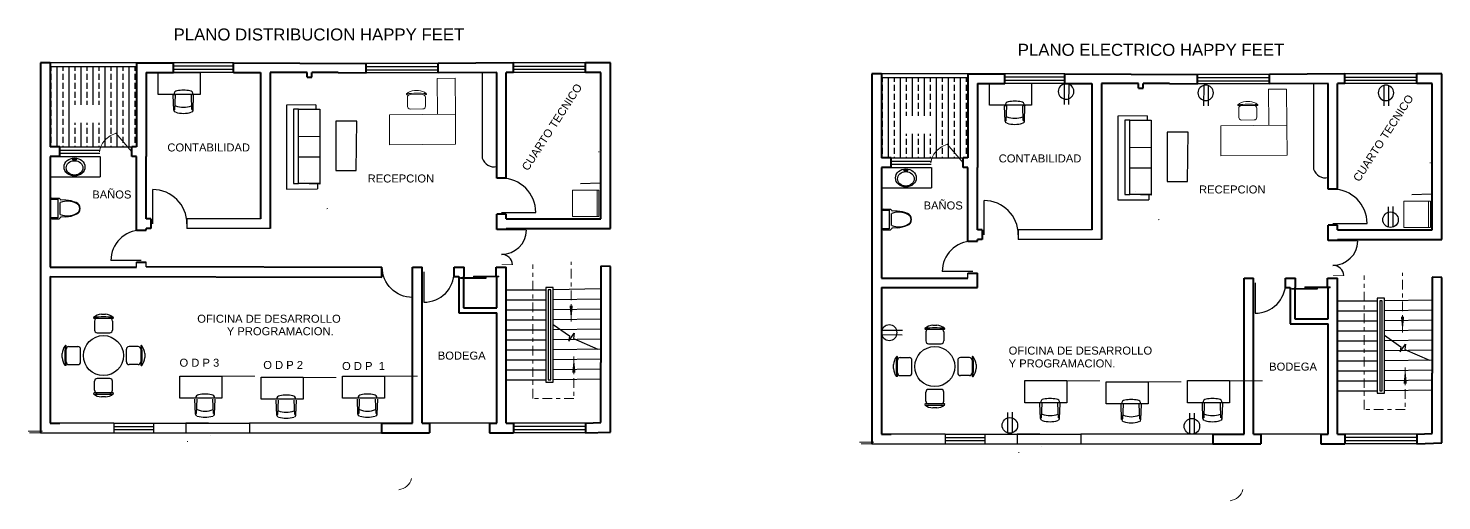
# Model space of a CAD drawing. Header units: millimetres. Extents: x 3344 to 6705, y 2111 to 4235.
# Drawn here: x 3344.2 to 3379.52, y 2110.93 to 2122.73 of the extents above; entities that cross this region are included whole.
import ezdxf

# ---------------------------------------------------------------- set-up
doc = ezdxf.new("R2010")
doc.units = ezdxf.units.MM
doc.linetypes.add('ACAD_ISO10W100', pattern=[18, 12, -3, 0, -3])
doc.layers.get('0').update_dxf_attribs({"true_color": 0x000000})
for name, color, linetype, lineweight in [('ARAPPLIANCE', 11, 'Continuous', 5), ('cOtAs 1', 254, 'Continuous', 5), ('DIM', 4, 'Continuous', 5), ('FURNITURE', 220, 'Continuous', 5), ('Muro1', 162, 'Continuous', 40), ('Puertas', 52, 'Continuous', 5), ('STAIR', 2, 'Continuous', 5), ('WINDOW', 2, 'Continuous', 5)]:
    doc.layers.add(name, color=color, linetype=linetype, lineweight=lineweight)
doc.styles.get("Standard").update_dxf_attribs({"font": 'arial.ttf'})

# ---------------------------------------------------------------- blocks, each defined once
blk = doc.blocks.new('*X4')
at = {"color": 0}
for p, q in [((12450, 19125), (12450, 19220)), ((12600, 17220), (12600, 19220)), ((12750, 19125), (12750, 19219)), ((12900, 17220), (12900, 19219)), ((13050, 19125), (13050, 19218)), ((13200, 18275), (13200, 19218)), ((13350, 19125), (13350, 19218)), ((13500, 18275), (13500, 19217)), ((13650, 19125), (13650, 19217)), ((13800, 17220), (13800, 19217)), ((13950, 19125), (13950, 19216)), ((14100, 17220), (14100, 19216)), ((14250, 19125), (14250, 19216)), ((14400, 17220), (14400, 19215)), ((14550, 19125), (14550, 19215)), ((12450, 18900), (12450, 19050)), ((12450, 18675), (12450, 18825)), ((12750, 18900), (12750, 19050)), ((12750, 18675), (12750, 18825)), ((13050, 18900), (13050, 19050)), ((13050, 18675), (13050, 18825)), ((13350, 18900), (13350, 19050)), ((13350, 18675), (13350, 18825)), ((13650, 18900), (13650, 19050)), ((13650, 18675), (13650, 18825)), ((13950, 18900), (13950, 19050)), ((13950, 18675), (13950, 18825)), ((14250, 18900), (14250, 19050)), ((14250, 18675), (14250, 18825)), ((14550, 18900), (14550, 19050)), ((14550, 18675), (14550, 18825)), ((12450, 18450), (12450, 18600)), ((12450, 18225), (12450, 18375)), ((12750, 18450), (12750, 18600)), ((12750, 18225), (12750, 18375)), ((13050, 18450), (13050, 18600)), ((13050, 18275), (13050, 18375)), ((13350, 18450), (13350, 18600)), ((13350, 18275), (13350, 18375)), ((13650, 18450), (13650, 18600)), ((13650, 18275), (13650, 18375)), ((13950, 18450), (13950, 18600)), ((13950, 18225), (13950, 18375)), ((14250, 18450), (14250, 18600)), ((14250, 18225), (14250, 18375)), ((14550, 18450), (14550, 18600)), ((14550, 18225), (14550, 18375)), ((12450, 18000), (12450, 18150)), ((12750, 18000), (12750, 18150)), ((13950, 18000), (13950, 18150)), ((14250, 18000), (14250, 18150)), ((14550, 18000), (14550, 18150)), ((12450, 17775), (12450, 17925)), ((12450, 17550), (12450, 17700)), ((12750, 17775), (12750, 17925)), ((12750, 17550), (12750, 17700)), ((13050, 17775), (13050, 17821)), ((13050, 17550), (13050, 17700)), ((13200, 17220), (13200, 17821)), ((13350, 17775), (13350, 17821)), ((13350, 17550), (13350, 17700)), ((13500, 17220), (13500, 17821)), ((13650, 17775), (13650, 17821)), ((13650, 17550), (13650, 17700)), ((13950, 17775), (13950, 17925)), ((13950, 17550), (13950, 17700)), ((14250, 17775), (14250, 17925)), ((14250, 17550), (14250, 17700)), ((14550, 17775), (14550, 17925)), ((14550, 17550), (14550, 17700)), ((12450, 17325), (12450, 17475)), ((12750, 17325), (12750, 17475)), ((13050, 17325), (13050, 17475)), ((13350, 17325), (13350, 17475)), ((13650, 17325), (13650, 17475)), ((13950, 17325), (13950, 17475)), ((14250, 17325), (14250, 17475)), ((14550, 17325), (14550, 17475)), ((12450, 17220), (12450, 17250)), ((12750, 17220), (12750, 17250)), ((13050, 17220), (13050, 17250)), ((13350, 17220), (13350, 17250)), ((13650, 17220), (13650, 17250)), ((13950, 17220), (13950, 17250)), ((14250, 17220), (14250, 17250)), ((14550, 17220), (14550, 17250))]:
    blk.add_line(p, q, dxfattribs=at)
blk = doc.blocks.new('_ARROW')
blk.add_solid([(0, 0), (-1, 0.1), (-1, -0.1)])
blk = doc.blocks.new('A1071DA')
for p, q in [((0, 0.5), (0, -0.5)), ((1, 0.5), (0, 0.5)), ((0.925, -0.5), (0.925, 0.5)), ((1, -0.5), (1, 0.5)), ((0, -0.5), (1, -0.5))]:
    blk.add_line(p, q)
blk = doc.blocks.new('escritorio')
at = {"linetype": 'ByBlock'}
for p, q in [((-0.847, 0.553), (0.203, 0.553)), ((-0.847, 0.003), (-0.847, 0.553)), ((0.203, 0.553), (0.203, 0.003)), ((0.203, 0.003), (-0.847, 0.003)), ((-0.458, -0.393), (-0.472, -0.019)), ((-0.43, -0.377), (-0.416, -0.019)), ((-0.006, -0.377), (-0.02, -0.019)), ((0.022, -0.393), (0.036, -0.019)), ((-0.431, -0.379), (-0.456, -0.379)), ((-0.005, -0.379), (0.024, -0.379))]:
    blk.add_line(p, q, dxfattribs=at)
for centre, major_axis, start_param, end_param in [((-0.381, -0.001), (0, 0.0893), -0.006186, 1.558304), ((-0.218, -0.907), (0, 1.013), -0.186759, 0.186759), ((-0.055, -0.001), (0, 0.0893), -1.558304, 0.006186), ((-0.218, 0.406), (0, 0.727), 2.820125, 3.463061), ((-0.416, -0.391), (0, 0.0483), 1.615134, 2.855011), ((-0.218, 0.363), (0, 0.836), 2.870627, 3.412559), ((-0.02, -0.391), (0, 0.0483), 3.428174, 4.668051)]:
    blk.add_ellipse(centre, major_axis=major_axis, ratio=0.862069, start_param=start_param, end_param=end_param, dxfattribs=at)
at = {"layer": 'FURNITURE', "linetype": 'ByBlock'}
for p, q in [((-0.411, -0.443), (-0.428, -0.437)), ((-0.025, -0.443), (-0.008, -0.437))]:
    blk.add_line(p, q, dxfattribs=at)
at = {"layer": 'WINDOW'}
blk.add_line((-0.471, 0.549), (1.029, 0.549), dxfattribs=at)
blk = doc.blocks.new('M_C36OAK')
for p, q in [((-447, 1650), (-447, 750)), ((3, 1650), (-447, 1650)), ((3, 750), (3, 1650)), ((-1199, 1247), (-739, 1247)), ((-1194, 1180), (-1194, 955)), ((-1019, 1347), (-920, 1347)), ((-744, 1180), (-744, 955)), ((-1647, 750), (-1647, 0)), ((3, 750), (-1647, 750)), ((-1127, 887), (-812, 887)), ((3, 0), (3, 750)), ((-1647, 0), (3, 0))]:
    blk.add_line(p, q)
for centre, radius, start, end in [((-1208, 1263), 10, 130.7265, 202.67), ((-1199, 1267), 20, 202.67, 270), ((-1009, 1032), 316, 91.7651, 130.7265), ((-969, -1431), 2713, 84.8023, 95.1977), ((-1127, 1180), 67.5, 90, 180), ((-929, 1032), 316, 49.2735, 88.2349), ((-812, 1180), 67.5, 0, 90), ((-739, 1267), 20, 270, 337.33), ((-730, 1263), 10, 337.33, 49.2735), ((-1127, 955), 67.5, 180, 270), ((-812, 955), 67.5, 270, 0)]:
    blk.add_arc(centre, radius, start, end)
at = {"width": 0.8, "flags": 9}
for tag in ['XSIZE', 'YSIZE']:
    blk.add_attdef(tag, (0, 0), '', height=0.5, dxfattribs=at)
blk = doc.blocks.new('espera')
at = {"layer": 'DIM', "xscale": -0.001, "yscale": 0.001, "zscale": 0.001, "rotation": 180}
blk.add_blockref('M_C36OAK', (1.127, 0.887), dxfattribs=at)
blk = doc.blocks.new('*X72')
at = {"color": 0}
for p, q in [((12450, 19125), (12450, 19220)), ((12600, 17220), (12600, 19220)), ((12750, 19125), (12750, 19219)), ((12900, 17220), (12900, 19219)), ((13050, 19125), (13050, 19218)), ((13200, 18275), (13200, 19218)), ((13350, 19125), (13350, 19218)), ((13500, 18275), (13500, 19217)), ((13650, 19125), (13650, 19217)), ((13800, 17220), (13800, 19217)), ((13950, 19125), (13950, 19216)), ((14100, 17220), (14100, 19216)), ((14250, 19125), (14250, 19216)), ((14400, 17220), (14400, 19215)), ((14550, 19125), (14550, 19215)), ((12450, 18900), (12450, 19050)), ((12450, 18675), (12450, 18825)), ((12750, 18900), (12750, 19050)), ((12750, 18675), (12750, 18825)), ((13050, 18900), (13050, 19050)), ((13050, 18675), (13050, 18825)), ((13350, 18900), (13350, 19050)), ((13350, 18675), (13350, 18825)), ((13650, 18900), (13650, 19050)), ((13650, 18675), (13650, 18825)), ((13950, 18900), (13950, 19050)), ((13950, 18675), (13950, 18825)), ((14250, 18900), (14250, 19050)), ((14250, 18675), (14250, 18825)), ((14550, 18900), (14550, 19050)), ((14550, 18675), (14550, 18825)), ((12450, 18450), (12450, 18600)), ((12450, 18225), (12450, 18375)), ((12750, 18450), (12750, 18600)), ((12750, 18225), (12750, 18375)), ((13050, 18450), (13050, 18600)), ((13050, 18275), (13050, 18375)), ((13350, 18450), (13350, 18600)), ((13350, 18275), (13350, 18375)), ((13650, 18450), (13650, 18600)), ((13650, 18275), (13650, 18375)), ((13950, 18450), (13950, 18600)), ((13950, 18225), (13950, 18375)), ((14250, 18450), (14250, 18600)), ((14250, 18225), (14250, 18375)), ((14550, 18450), (14550, 18600)), ((14550, 18225), (14550, 18375)), ((12450, 18000), (12450, 18150)), ((12750, 18000), (12750, 18150)), ((13950, 18000), (13950, 18150)), ((14250, 18000), (14250, 18150)), ((14550, 18000), (14550, 18150)), ((12450, 17775), (12450, 17925)), ((12450, 17550), (12450, 17700)), ((12750, 17775), (12750, 17925)), ((12750, 17550), (12750, 17700)), ((13050, 17775), (13050, 17821)), ((13050, 17550), (13050, 17700)), ((13200, 17220), (13200, 17821)), ((13350, 17775), (13350, 17821)), ((13350, 17550), (13350, 17700)), ((13500, 17220), (13500, 17821)), ((13650, 17775), (13650, 17821)), ((13650, 17550), (13650, 17700)), ((13950, 17775), (13950, 17925)), ((13950, 17550), (13950, 17700)), ((14250, 17775), (14250, 17925)), ((14250, 17550), (14250, 17700)), ((14550, 17775), (14550, 17925)), ((14550, 17550), (14550, 17700)), ((12450, 17325), (12450, 17475)), ((12750, 17325), (12750, 17475)), ((13050, 17325), (13050, 17475)), ((13350, 17325), (13350, 17475)), ((13650, 17325), (13650, 17475)), ((13950, 17325), (13950, 17475)), ((14250, 17325), (14250, 17475)), ((14550, 17325), (14550, 17475)), ((12450, 17220), (12450, 17250)), ((12750, 17220), (12750, 17250)), ((13050, 17220), (13050, 17250)), ((13350, 17220), (13350, 17250)), ((13650, 17220), (13650, 17250)), ((13950, 17220), (13950, 17250)), ((14250, 17220), (14250, 17250)), ((14550, 17220), (14550, 17250))]:
    blk.add_line(p, q, dxfattribs=at)
blk = doc.blocks.new('Puerta')
at = {"linetype": 'ByBlock'}
blk.add_line((0, 0), (0, -0.76), dxfattribs=at)
blk.add_arc((0, 0), 0.76, 270, 0, dxfattribs=at)
blk = doc.blocks.new('Tomas')
for p, q in [((-0.05, -0.189), (-0.05, 0.324)), ((0.064, -0.183), (0.064, 0.327))]:
    blk.add_line(p, q)
blk.add_circle((0, 0), 0.194)

msp = doc.modelspace()

# ---------------------------------------------------------------- linework, layer by layer
for p, q in [((3346.906, 2121.87), (3344.746, 2121.87)), ((3346.906, 2121.77), (3344.746, 2121.77)), ((3355.544, 2121.633), (3355.544, 2119.491)), ((3367.679, 2121.595), (3365.519, 2121.595)), ((3367.679, 2121.495), (3365.519, 2121.495)), ((3376.317, 2121.359), (3376.317, 2119.216)), ((3351.39, 2120.823), (3350.654, 2120.816)), ((3350.654, 2120.816), (3350.654, 2118.719)), ((3350.957, 2120.714), (3350.825, 2120.714)), ((3350.825, 2120.714), (3350.825, 2118.853)), ((3350.957, 2118.857), (3350.957, 2120.714)), ((3350.957, 2120.714), (3351.486, 2120.714)), ((3351.39, 2120.823), (3351.39, 2120.714)), ((3351.486, 2120.714), (3351.486, 2118.841)), ((3372.163, 2120.549), (3371.427, 2120.542)), ((3371.427, 2120.542), (3371.427, 2118.445)), ((3372.163, 2120.549), (3372.163, 2120.44)), ((3351.885, 2120.41), (3351.885, 2119.178)), ((3352.413, 2120.41), (3351.885, 2120.41)), ((3352.397, 2119.178), (3352.413, 2120.41)), ((3371.73, 2120.44), (3371.598, 2120.44)), ((3371.598, 2120.44), (3371.598, 2118.579)), ((3371.73, 2118.583), (3371.73, 2120.44)), ((3371.73, 2120.44), (3372.259, 2120.44)), ((3372.259, 2120.44), (3372.259, 2118.567)), ((3351.486, 2120.027), (3350.957, 2120.019)), ((3372.658, 2120.136), (3372.658, 2118.903)), ((3373.186, 2120.136), (3372.658, 2120.136)), ((3373.17, 2118.903), (3373.186, 2120.136)), ((3345.994, 2119.533), (3345.994, 2119.023)), ((3351.486, 2119.516), (3350.957, 2119.516)), ((3372.259, 2119.752), (3371.73, 2119.745)), ((3351.885, 2119.178), (3352.397, 2119.178)), ((3366.767, 2119.258), (3366.767, 2118.749)), ((3372.259, 2119.242), (3371.73, 2119.242)), ((3350.825, 2118.853), (3350.957, 2118.857)), ((3351.486, 2118.865), (3350.957, 2118.857)), ((3351.486, 2118.841), (3350.957, 2118.857)), ((3351.092, 2118.922), (3351.092, 2118.922)), ((3351.426, 2118.836), (3351.426, 2118.727)), ((3358.002, 2118.855), (3358.491, 2118.872)), ((3372.658, 2118.903), (3373.17, 2118.903)), ((3350.654, 2118.719), (3351.426, 2118.727)), ((3371.427, 2118.445), (3372.199, 2118.452)), ((3371.598, 2118.579), (3371.73, 2118.583)), ((3372.259, 2118.59), (3371.73, 2118.583)), ((3372.259, 2118.567), (3371.73, 2118.583)), ((3371.865, 2118.647), (3371.865, 2118.647)), ((3372.199, 2118.562), (3372.199, 2118.452)), ((3378.775, 2118.581), (3379.264, 2118.598)), ((3347.151, 2116.772), (3347.146, 2116.89)), ((3356.146, 2116.202), (3357.136, 2116.202)), ((3356.146, 2115.952), (3357.136, 2115.952)), ((3357.316, 2116.262), (3357.136, 2116.262)), ((3357.136, 2116.262), (3357.136, 2113.892)), ((3357.256, 2116.202), (3357.196, 2116.202)), ((3357.196, 2116.202), (3357.196, 2113.952)), ((3357.256, 2113.952), (3357.256, 2116.202)), ((3357.316, 2113.892), (3357.316, 2116.262)), ((3358.506, 2116.221), (3357.316, 2116.202)), ((3358.506, 2115.971), (3357.316, 2115.952)), ((3376.919, 2115.928), (3377.909, 2115.928)), ((3378.089, 2115.988), (3377.909, 2115.988)), ((3377.909, 2115.988), (3377.909, 2113.618)), ((3378.029, 2115.928), (3377.969, 2115.928)), ((3377.969, 2115.928), (3377.969, 2113.678)), ((3378.029, 2113.678), (3378.029, 2115.928)), ((3378.089, 2113.618), (3378.089, 2115.988)), ((3379.28, 2115.946), (3378.089, 2115.928)), ((3356.146, 2115.702), (3357.136, 2115.702)), ((3358.506, 2115.721), (3357.316, 2115.702)), ((3376.919, 2115.678), (3377.909, 2115.678)), ((3379.28, 2115.696), (3378.089, 2115.678)), ((3356.146, 2115.452), (3357.136, 2115.452)), ((3358.506, 2115.471), (3357.316, 2115.452)), ((3357.316, 2115.338), (3357.727, 2115.054)), ((3358.506, 2115.221), (3357.316, 2115.202)), ((3376.919, 2115.428), (3377.909, 2115.428)), ((3379.28, 2115.446), (3378.089, 2115.428)), ((3356.146, 2115.202), (3357.136, 2115.202)), ((3356.146, 2114.952), (3357.136, 2114.952)), ((3358.506, 2114.971), (3357.316, 2114.952)), ((3357.708, 2114.921), (3357.845, 2115.119)), ((3357.727, 2115.054), (3357.708, 2114.921)), ((3357.845, 2115.119), (3357.826, 2114.986)), ((3357.826, 2114.986), (3358.437, 2114.721)), ((3376.919, 2115.178), (3377.909, 2115.178)), ((3376.919, 2114.928), (3377.909, 2114.928)), ((3379.28, 2115.196), (3378.089, 2115.178)), ((3378.089, 2115.064), (3378.5, 2114.78)), ((3379.28, 2114.946), (3378.089, 2114.928)), ((3356.146, 2114.702), (3357.136, 2114.702)), ((3358.506, 2114.721), (3357.316, 2114.702)), ((3376.919, 2114.678), (3377.909, 2114.678)), ((3379.28, 2114.696), (3378.089, 2114.678)), ((3378.481, 2114.647), (3378.618, 2114.844)), ((3378.5, 2114.78), (3378.481, 2114.647)), ((3378.618, 2114.844), (3378.599, 2114.711)), ((3378.599, 2114.711), (3379.21, 2114.446)), ((3356.146, 2114.452), (3357.136, 2114.452)), ((3356.146, 2114.202), (3357.136, 2114.202)), ((3358.506, 2114.471), (3357.316, 2114.452)), ((3358.506, 2114.221), (3357.316, 2114.202)), ((3376.919, 2114.428), (3377.909, 2114.428)), ((3376.919, 2114.178), (3377.909, 2114.178)), ((3379.28, 2114.446), (3378.089, 2114.428)), ((3379.28, 2114.196), (3378.089, 2114.178)), ((3356.146, 2113.952), (3357.136, 2113.952)), ((3357.136, 2113.892), (3357.316, 2113.892)), ((3357.196, 2113.952), (3357.256, 2113.952)), ((3358.506, 2113.971), (3357.316, 2113.952)), ((3376.919, 2113.928), (3377.909, 2113.928)), ((3379.28, 2113.946), (3378.089, 2113.928)), ((3376.919, 2113.678), (3377.909, 2113.678)), ((3377.909, 2113.618), (3378.089, 2113.618)), ((3377.969, 2113.678), (3378.029, 2113.678)), ((3379.28, 2113.696), (3378.089, 2113.678)), ((3347.342, 2112.87), (3348.141, 2112.87)), ((3348.141, 2112.87), (3349.726, 2112.87)), ((3353.026, 2112.87), (3349.726, 2112.87)), ((3349.726, 2112.63), (3353.026, 2112.63)), ((3368.115, 2112.595), (3368.914, 2112.595)), ((3368.914, 2112.595), (3370.499, 2112.595)), ((3373.799, 2112.595), (3370.499, 2112.595)), ((3370.499, 2112.355), (3373.799, 2112.355))]:
    msp.add_line(p, q)
at = {"linetype": 'ByBlock'}
for p, q in [((3349.326, 2121.874), (3347.826, 2121.874)), ((3347.826, 2121.794), (3349.326, 2121.794)), ((3347.826, 2121.714), (3349.326, 2121.714)), ((3349.326, 2121.63), (3347.826, 2121.634)), ((3354.445, 2121.858), (3352.645, 2121.858)), ((3352.645, 2121.778), (3354.445, 2121.778)), ((3352.645, 2121.698), (3354.445, 2121.698)), ((3354.445, 2121.618), (3352.645, 2121.618)), ((3358.126, 2121.87), (3356.326, 2121.87)), ((3356.326, 2121.79), (3358.126, 2121.79)), ((3356.326, 2121.71), (3358.126, 2121.71)), ((3358.126, 2121.63), (3356.326, 2121.63)), ((3370.099, 2121.599), (3368.599, 2121.599)), ((3375.218, 2121.583), (3373.418, 2121.583)), ((3378.899, 2121.595), (3377.099, 2121.595)), ((3368.599, 2121.519), (3370.099, 2121.519)), ((3368.599, 2121.439), (3370.099, 2121.439)), ((3370.099, 2121.355), (3368.599, 2121.359)), ((3373.418, 2121.503), (3375.218, 2121.503)), ((3373.418, 2121.423), (3375.218, 2121.423)), ((3375.218, 2121.343), (3373.418, 2121.343)), ((3377.099, 2121.515), (3378.899, 2121.515)), ((3377.099, 2121.435), (3378.899, 2121.435)), ((3378.899, 2121.355), (3377.099, 2121.355)), ((3347.845, 2121.081), (3347.862, 2121.081)), ((3348.314, 2121.081), (3348.297, 2121.081)), ((3368.618, 2120.807), (3368.635, 2120.807)), ((3369.087, 2120.807), (3369.07, 2120.807)), ((3344.986, 2119.77), (3345.987, 2119.77)), ((3344.986, 2119.686), (3345.987, 2119.686)), ((3344.986, 2119.614), (3345.987, 2119.614)), ((3344.986, 2119.53), (3345.987, 2119.53)), ((3345.409, 2119.472), (3345.305, 2119.472)), ((3365.759, 2119.495), (3366.76, 2119.495)), ((3345.305, 2119.449), (3345.409, 2119.449)), ((3365.759, 2119.411), (3366.76, 2119.411)), ((3365.759, 2119.339), (3366.76, 2119.339)), ((3365.759, 2119.255), (3366.76, 2119.255)), ((3366.182, 2119.198), (3366.078, 2119.198)), ((3366.078, 2119.175), (3366.182, 2119.175)), ((3344.742, 2119.023), (3345.994, 2119.023)), ((3344.767, 2118.001), (3344.767, 2118.464)), ((3344.767, 2118.463), (3344.942, 2118.463)), ((3344.793, 2118.49), (3344.97, 2118.49)), ((3344.942, 2118.463), (3344.942, 2118.003)), ((3344.979, 2118.485), (3345.005, 2118.455)), ((3345.142, 2118.441), (3345.014, 2118.45)), ((3347.311, 2117.85), (3347.311, 2118.705)), ((3365.515, 2118.749), (3366.767, 2118.749)), ((3368.084, 2117.575), (3368.084, 2118.43)), ((3345.002, 2118.08), (3345.002, 2118.385)), ((3356.026, 2118.135), (3356.881, 2118.135)), ((3365.54, 2117.727), (3365.54, 2118.19)), ((3365.54, 2118.188), (3365.715, 2118.188)), ((3365.566, 2118.215), (3365.743, 2118.215)), ((3365.715, 2118.188), (3365.715, 2117.728)), ((3365.753, 2118.211), (3365.778, 2118.18)), ((3365.775, 2117.806), (3365.775, 2118.111)), ((3365.915, 2118.166), (3365.787, 2118.176)), ((3344.942, 2118.003), (3344.767, 2118.003)), ((3344.793, 2117.976), (3344.97, 2117.976)), ((3344.979, 2117.98), (3345.005, 2118.011)), ((3345.142, 2118.025), (3345.014, 2118.015)), ((3349.116, 2117.978), (3348.666, 2117.978)), ((3350.016, 2117.978), (3349.116, 2117.978)), ((3365.715, 2117.728), (3365.54, 2117.728)), ((3365.566, 2117.701), (3365.743, 2117.701)), ((3365.753, 2117.706), (3365.778, 2117.736)), ((3365.915, 2117.75), (3365.787, 2117.741)), ((3369.889, 2117.703), (3369.439, 2117.703)), ((3370.789, 2117.703), (3369.889, 2117.703)), ((3376.799, 2117.86), (3377.654, 2117.86)), ((3347.026, 2116.93), (3346.266, 2116.93)), ((3367.799, 2116.655), (3367.039, 2116.655)), ((3355.326, 2116.545), (3355.961, 2116.545)), ((3355.961, 2116.526), (3355.326, 2116.526)), ((3374.859, 2116.375), (3374.859, 2115.615)), ((3376.099, 2116.271), (3376.734, 2116.271)), ((3376.734, 2116.252), (3376.099, 2116.252)), ((3346.031, 2115.589), (3346.13, 2115.589)), ((3345.85, 2115.489), (3346.31, 2115.489)), ((3345.855, 2115.421), (3345.855, 2115.196)), ((3346.305, 2115.421), (3346.305, 2115.196)), ((3366.804, 2115.314), (3366.903, 2115.314)), ((3345.923, 2115.129), (3346.238, 2115.129)), ((3366.623, 2115.214), (3367.083, 2115.214)), ((3366.628, 2115.147), (3366.628, 2114.922)), ((3367.078, 2115.147), (3367.078, 2114.922)), ((3345.049, 2114.508), (3345.049, 2114.607)), ((3345.149, 2114.327), (3345.149, 2114.787)), ((3345.216, 2114.782), (3345.441, 2114.782)), ((3345.509, 2114.4), (3345.509, 2114.715)), ((3346.651, 2114.715), (3346.651, 2114.4)), ((3346.944, 2114.782), (3346.719, 2114.782)), ((3347.011, 2114.787), (3347.011, 2114.327)), ((3347.111, 2114.607), (3347.111, 2114.508)), ((3366.696, 2114.854), (3367.011, 2114.854)), ((3345.216, 2114.332), (3345.441, 2114.332)), ((3346.944, 2114.332), (3346.719, 2114.332)), ((3365.822, 2114.233), (3365.822, 2114.332)), ((3365.922, 2114.053), (3365.922, 2114.513)), ((3365.989, 2114.508), (3366.214, 2114.508)), ((3366.282, 2114.125), (3366.282, 2114.44)), ((3367.425, 2114.44), (3367.425, 2114.125)), ((3367.717, 2114.508), (3367.492, 2114.508)), ((3367.785, 2114.513), (3367.785, 2114.053)), ((3367.885, 2114.332), (3367.885, 2114.233)), ((3345.855, 2113.693), (3345.855, 2113.918)), ((3346.238, 2113.986), (3345.923, 2113.986)), ((3346.305, 2113.693), (3346.305, 2113.918)), ((3365.989, 2114.058), (3366.214, 2114.058)), ((3367.717, 2114.058), (3367.492, 2114.058)), ((3346.31, 2113.626), (3345.85, 2113.626)), ((3346.13, 2113.526), (3346.031, 2113.526)), ((3366.628, 2113.419), (3366.628, 2113.644)), ((3367.011, 2113.712), (3366.696, 2113.712)), ((3367.078, 2113.419), (3367.078, 2113.644)), ((3367.083, 2113.352), (3366.623, 2113.352)), ((3366.903, 2113.252), (3366.804, 2113.252)), ((3346.341, 2112.87), (3347.342, 2112.87)), ((3346.341, 2112.786), (3347.342, 2112.786)), ((3347.342, 2112.63), (3347.342, 2112.87)), ((3355.726, 2112.87), (3354.226, 2112.87)), ((3358.126, 2112.87), (3356.326, 2112.87)), ((3356.326, 2112.79), (3358.126, 2112.79)), ((3346.341, 2112.714), (3347.342, 2112.714)), ((3346.341, 2112.63), (3347.342, 2112.63)), ((3356.326, 2112.71), (3358.126, 2112.71)), ((3358.126, 2112.63), (3356.326, 2112.63)), ((3367.114, 2112.595), (3368.115, 2112.595)), ((3367.114, 2112.511), (3368.115, 2112.511)), ((3367.114, 2112.439), (3368.115, 2112.439)), ((3368.115, 2112.355), (3368.115, 2112.595)), ((3376.499, 2112.595), (3374.999, 2112.595)), ((3378.899, 2112.595), (3377.099, 2112.595)), ((3377.099, 2112.515), (3378.899, 2112.515)), ((3377.099, 2112.435), (3378.899, 2112.435)), ((3367.114, 2112.355), (3368.115, 2112.355)), ((3378.899, 2112.355), (3377.099, 2112.355))]:
    msp.add_line(p, q, dxfattribs=at)
for points in [[(3344.747, 2119.77), (3346.906, 2119.77), (3346.906, 2121.765), (3344.747, 2121.77), (3344.747, 2119.77)], [(3365.52, 2119.495), (3367.679, 2119.495), (3367.679, 2121.49), (3365.52, 2121.495), (3365.52, 2119.495)], [(3348.166, 2117.97), (3348.166, 2117.73)], [(3350.006, 2117.97), (3348.166, 2117.97)], [(3350.246, 2117.73), (3348.166, 2117.73)], [(3368.939, 2117.695), (3368.939, 2117.455)], [(3370.779, 2117.695), (3368.939, 2117.695)], [(3371.019, 2117.455), (3368.939, 2117.455)], [(3346.906, 2116.77), (3346.906, 2116.89)], [(3367.679, 2116.495), (3367.679, 2116.615)], [(3346.341, 2112.87), (3344.746, 2112.87)], [(3346.341, 2112.87), (3346.341, 2112.63)], [(3348.706, 2112.87), (3348.141, 2112.87)], [(3348.141, 2112.87), (3348.141, 2112.63)], [(3348.946, 2112.87), (3349.726, 2112.87)], [(3349.726, 2112.87), (3349.726, 2112.63)], [(3344.506, 2112.63), (3346.341, 2112.63)], [(3346.786, 2112.63), (3349.726, 2112.63)], [(3367.114, 2112.595), (3365.519, 2112.595)], [(3367.114, 2112.595), (3367.114, 2112.355)], [(3369.479, 2112.595), (3368.914, 2112.595)], [(3368.914, 2112.595), (3368.914, 2112.355)], [(3369.719, 2112.595), (3370.499, 2112.595)], [(3370.499, 2112.595), (3370.499, 2112.355)], [(3365.279, 2112.355), (3367.114, 2112.355)], [(3367.559, 2112.355), (3370.499, 2112.355)]]:
    msp.add_lwpolyline(points)
at = {"linetype": 'ByBlock', "const_width": 0.018}
for points in [[(3356.025, 2117.692), (3356.648, 2117.692)], [(3376.798, 2117.417), (3377.421, 2117.417)], [(3356.027, 2116.826), (3356.304, 2116.826)], [(3376.8, 2116.552), (3377.077, 2116.552)]]:
    msp.add_lwpolyline(points, dxfattribs=at)
at = {"linetype": 'ACAD_ISO10W100', "lineweight": 5, "ltscale": 0.02}
for points in [[(3357.834, 2114.533), (3357.834, 2113.483), (3356.805, 2113.483), (3356.805, 2116.836)], [(3378.607, 2114.259), (3378.607, 2113.208), (3377.579, 2113.208), (3377.579, 2116.561)]]:
    msp.add_lwpolyline(points, dxfattribs=at)
at = {"linetype": 'ByBlock'}
for points in [[(3355.634, 2116.506), (3355.634, 2116.487), (3354.999, 2116.487), (3354.999, 2116.506)], [(3376.407, 2116.232), (3376.407, 2116.213), (3375.772, 2116.213), (3375.772, 2116.232)]]:
    msp.add_lwpolyline(points, close=True, dxfattribs=at)
for centre in [(3346.08, 2114.557), (3366.853, 2114.283)]:
    msp.add_circle(centre, 0.5, dxfattribs=at)
for centre in [(3355.844, 2119.588), (3376.617, 2119.313)]:
    msp.add_arc(centre, 0.315, 197.9465, 282.4445)
for centre, radius, start, end in [((3356.026, 2118.135), 0.855, 0, 90), ((3344.793, 2118.464), 0.0254, 90, 180), ((3344.97, 2118.477), 0.0127, 39.8056, 90), ((3345.174, 2117.923), 0.493, 61.9598, 110.3821), ((3345.015, 2118.463), 0.0127, 219.8056, 265.8296), ((3345.094, 2117.701), 0.741, 66.1187, 86.3181), ((3347.311, 2117.85), 0.855, 0, 90), ((3368.084, 2117.575), 0.855, 0, 90), ((3376.799, 2117.86), 0.855, 0, 90), ((3345.174, 2118.542), 0.493, 249.6179, 298.0402), ((3345.094, 2118.764), 0.741, 273.6819, 293.8813), ((3345.347, 2118.233), 0.153, 0, 72.1288), ((3345.354, 2118.235), 0.134, 359.1003, 72.3706), ((3345.347, 2118.233), 0.153, 287.8712, 0), ((3345.354, 2118.231), 0.134, 287.6294, 0.8997), ((3365.566, 2118.19), 0.0254, 90, 180), ((3365.743, 2118.203), 0.0127, 39.8056, 90), ((3365.947, 2117.649), 0.493, 61.9598, 110.3821), ((3365.788, 2118.188), 0.0127, 219.8056, 265.8296), ((3365.868, 2117.427), 0.741, 66.1187, 86.3181), ((3366.12, 2117.958), 0.153, 0, 72.1288), ((3366.127, 2117.96), 0.134, 359.1003, 72.3706), ((3344.793, 2118.001), 0.0254, 180, 270), ((3345.015, 2118.003), 0.0127, 94.1704, 140.1944), ((3356.024, 2117.713), 0.629, 270.2762, 358.0603), ((3365.566, 2117.727), 0.0254, 180, 270), ((3365.947, 2118.268), 0.493, 249.6179, 298.0402), ((3365.788, 2117.728), 0.0127, 94.1704, 140.1944), ((3365.868, 2118.49), 0.741, 273.6819, 293.8813), ((3366.12, 2117.958), 0.153, 287.8712, 0), ((3366.127, 2117.956), 0.134, 287.6294, 0.8997), ((3347.026, 2116.93), 0.76, 90, 180), ((3367.799, 2116.655), 0.76, 90, 180), ((3376.797, 2117.439), 0.629, 270.2762, 358.0603), ((3356.028, 2116.808), 0.276, 4.2492, 90.2101), ((3376.801, 2116.534), 0.276, 4.2492, 90.2101), ((3374.859, 2116.375), 0.76, 270, 0), ((3346.04, 2115.273), 0.316, 91.7651, 130.7265), ((3346.12, 2115.273), 0.316, 49.2735, 88.2349), ((3345.841, 2115.505), 0.01, 130.7265, 202.67), ((3345.85, 2115.509), 0.02, 202.67, 270), ((3346.08, 2112.811), 2.713, 84.8023, 95.1977), ((3345.923, 2115.421), 0.0675, 90, 180), ((3346.238, 2115.421), 0.0675, 0, 90), ((3346.31, 2115.509), 0.02, 270, 337.33), ((3366.614, 2115.23), 0.01, 130.7265, 202.67), ((3366.623, 2115.234), 0.02, 202.67, 270), ((3366.813, 2114.999), 0.316, 91.7651, 130.7265), ((3366.853, 2112.536), 2.713, 84.8023, 95.1977), ((3366.893, 2114.999), 0.316, 49.2735, 88.2349), ((3367.083, 2115.234), 0.02, 270, 337.33), ((3345.923, 2115.196), 0.0675, 180, 270), ((3346.238, 2115.196), 0.0675, 270, 0), ((3366.696, 2115.147), 0.0675, 90, 180), ((3366.696, 2114.922), 0.0675, 180, 270), ((3367.011, 2115.147), 0.0675, 0, 90), ((3367.011, 2114.922), 0.0675, 270, 0), ((3345.364, 2114.597), 0.316, 139.2735, 178.2349), ((3347.827, 2114.557), 2.713, 174.8023, 185.1977), ((3345.133, 2114.797), 0.01, 67.33, 139.2735), ((3345.129, 2114.787), 0.02, 0, 67.33), ((3345.216, 2114.715), 0.0675, 90, 180), ((3345.441, 2114.715), 0.0675, 0, 90), ((3346.719, 2114.715), 0.0675, 90, 180), ((3346.944, 2114.715), 0.0675, 0, 90), ((3347.031, 2114.787), 0.02, 112.67, 180), ((3347.028, 2114.797), 0.01, 40.7265, 112.67), ((3346.796, 2114.597), 0.316, 1.7651, 40.7265), ((3344.334, 2114.557), 2.713, 354.8023, 5.1977), ((3366.137, 2114.323), 0.316, 139.2735, 178.2349), ((3368.6, 2114.283), 2.713, 174.8023, 185.1977), ((3365.906, 2114.522), 0.01, 67.33, 139.2735), ((3365.902, 2114.513), 0.02, 0, 67.33), ((3367.805, 2114.513), 0.02, 112.67, 180), ((3367.801, 2114.522), 0.01, 40.7265, 112.67), ((3367.569, 2114.323), 0.316, 1.7651, 40.7265), ((3365.107, 2114.283), 2.713, 354.8023, 5.1977), ((3345.364, 2114.517), 0.316, 181.7651, 220.7265), ((3345.129, 2114.327), 0.02, 292.67, 0), ((3345.216, 2114.4), 0.0675, 180, 270), ((3345.441, 2114.4), 0.0675, 270, 0), ((3346.719, 2114.4), 0.0675, 180, 270), ((3346.944, 2114.4), 0.0675, 270, 0), ((3347.031, 2114.327), 0.02, 180, 247.33), ((3347.028, 2114.318), 0.01, 247.33, 319.2735), ((3346.796, 2114.517), 0.316, 319.2735, 358.2349), ((3366.137, 2114.243), 0.316, 181.7651, 220.7265), ((3365.989, 2114.44), 0.0675, 90, 180), ((3366.214, 2114.44), 0.0675, 0, 90), ((3367.492, 2114.44), 0.0675, 90, 180), ((3367.717, 2114.44), 0.0675, 0, 90), ((3367.569, 2114.243), 0.316, 319.2735, 358.2349), ((3345.923, 2113.918), 0.0675, 90, 180), ((3346.238, 2113.918), 0.0675, 0, 90), ((3365.902, 2114.053), 0.02, 292.67, 0), ((3365.989, 2114.125), 0.0675, 180, 270), ((3366.214, 2114.125), 0.0675, 270, 0), ((3367.492, 2114.125), 0.0675, 180, 270), ((3367.717, 2114.125), 0.0675, 270, 0), ((3367.805, 2114.053), 0.02, 180, 247.33), ((3367.801, 2114.044), 0.01, 247.33, 319.2735), ((3346.04, 2113.841), 0.316, 229.2735, 268.2349), ((3346.08, 2116.304), 2.713, 264.8023, 275.1977), ((3345.923, 2113.693), 0.0675, 180, 270), ((3346.12, 2113.841), 0.316, 271.7651, 310.7265), ((3346.238, 2113.693), 0.0675, 270, 0), ((3346.31, 2113.606), 0.02, 22.67, 90), ((3346.319, 2113.61), 0.01, 310.7265, 22.67), ((3366.696, 2113.644), 0.0675, 90, 180), ((3367.011, 2113.644), 0.0675, 0, 90), ((3366.813, 2113.567), 0.316, 229.2735, 268.2349), ((3366.853, 2116.029), 2.713, 264.8023, 275.1977), ((3366.696, 2113.419), 0.0675, 180, 270), ((3366.893, 2113.567), 0.316, 271.7651, 310.7265), ((3367.011, 2113.419), 0.0675, 270, 0), ((3367.083, 2113.332), 0.02, 22.67, 90), ((3367.092, 2113.335), 0.01, 310.7265, 22.67)]:
    msp.add_arc(centre, radius, start, end, dxfattribs=at)
for centre, major_axis, ratio, start_param, end_param in [((3347.841, 2121.063), (0, 0.0185), 0.862069, -0.253341, 1.602721), ((3347.866, 2121.063), (0, 0.0185), 0.862069, 4.680464, 6.536526), ((3348.293, 2121.063), (0, 0.0185), 0.862069, -0.253341, 1.602721), ((3348.318, 2121.063), (0, 0.0185), 0.862069, 4.680464, 6.536526), ((3368.614, 2120.789), (0, 0.0185), 0.862069, -0.253341, 1.602721), ((3368.639, 2120.789), (0, 0.0185), 0.862069, 4.680464, 6.536526), ((3369.066, 2120.789), (0, 0.0185), 0.862069, -0.253341, 1.602721), ((3369.091, 2120.789), (0, 0.0185), 0.862069, 4.680464, 6.536526), ((3345.357, 2119.269), (0.26, 0), 0.865385, 4.712389, 10.995574), ((3345.357, 2119.247), (0.208, 0), 0.865385, 4.712389, 10.995574), ((3366.13, 2118.995), (0.26, 0), 0.865385, 4.712389, 10.995574), ((3366.13, 2118.973), (0.208, 0), 0.865385, 4.712389, 10.995574)]:
    msp.add_ellipse(centre, major_axis=major_axis, ratio=ratio, start_param=start_param, end_param=end_param, dxfattribs=at)
at = {"layer": 'cOtAs 1', "linetype": 'ACAD_ISO10W100', "lineweight": 5, "ltscale": 0.02}
for points in [[(3357.767, 2115.405), (3357.767, 2116.903)], [(3378.54, 2115.131), (3378.54, 2116.628)]]:
    msp.add_lwpolyline(points, dxfattribs=at)
at = {"layer": 'FURNITURE', "linetype": 'ByBlock'}
for p, q in [((3345.305, 2119.472), (3345.305, 2119.449)), ((3345.409, 2119.449), (3345.409, 2119.472)), ((3366.078, 2119.198), (3366.078, 2119.175)), ((3366.182, 2119.175), (3366.182, 2119.198)), ((3348.172, 2112.409), (3348.187, 2112.409)), ((3348.747, 2112.559), (3348.747, 2112.559)), ((3368.945, 2112.135), (3368.96, 2112.135)), ((3369.52, 2112.285), (3369.52, 2112.285))]:
    msp.add_line(p, q, dxfattribs=at)
for centre, radius, start, end in [((3344.97, 2117.988), 0.0127, 270, 320.1944), ((3365.743, 2117.714), 0.0127, 270, 320.1944), ((3346.319, 2115.505), 0.01, 337.33, 49.2735), ((3367.092, 2115.23), 0.01, 337.33, 49.2735), ((3345.133, 2114.318), 0.01, 220.7265, 292.67), ((3365.906, 2114.044), 0.01, 220.7265, 292.67), ((3345.841, 2113.61), 0.01, 157.33, 229.2735), ((3345.85, 2113.606), 0.02, 90, 157.33), ((3366.614, 2113.335), 0.01, 157.33, 229.2735), ((3366.623, 2113.332), 0.02, 90, 157.33)]:
    msp.add_arc(centre, radius, start, end, dxfattribs=at)
for centre, start_param, end_param in [((3347.867, 2120.704), 3.141593, 4.668051), ((3348.292, 2120.704), 1.615134, 3.141593), ((3368.64, 2120.429), 3.141593, 4.668051), ((3369.065, 2120.429), 1.615134, 3.141593)]:
    msp.add_ellipse(centre, major_axis=(0, 0.00121), ratio=0.862069, start_param=start_param, end_param=end_param, dxfattribs=at)
at = {"layer": 'Muro1'}
msp.add_line((3353.032, 2116.758), (3347.151, 2116.772), dxfattribs=at)
for points in [[(3344.746, 2121.872), (3344.506, 2121.872)], [(3344.506, 2121.872), (3344.506, 2112.63)], [(3344.746, 2121.872), (3344.746, 2119.77)], [(3346.906, 2121.87), (3347.826, 2121.87)], [(3346.906, 2121.87), (3346.906, 2119.77)], [(3347.146, 2121.63), (3347.826, 2121.63)], [(3347.146, 2121.63), (3347.146, 2119.53)], [(3347.826, 2121.63), (3347.826, 2121.87)], [(3349.326, 2121.87), (3352.645, 2121.858)], [(3349.326, 2121.63), (3349.326, 2121.87)], [(3349.326, 2121.63), (3350.006, 2121.63)], [(3350.006, 2121.63), (3350.006, 2117.97)], [(3351.166, 2121.63), (3350.246, 2121.63)], [(3350.246, 2121.63), (3350.246, 2117.73)], [(3351.166, 2121.51), (3351.166, 2121.63)], [(3351.946, 2121.63), (3351.286, 2121.63)], [(3351.286, 2121.51), (3351.286, 2121.63)], [(3351.946, 2121.63), (3352.645, 2121.618)], [(3352.645, 2121.618), (3352.645, 2121.858)], [(3356.326, 2121.87), (3354.445, 2121.858)], [(3354.445, 2121.618), (3354.445, 2121.858)], [(3355.906, 2121.63), (3354.445, 2121.618)], [(3355.906, 2118.99), (3355.906, 2121.63)], [(3356.326, 2121.63), (3356.146, 2121.63)], [(3356.146, 2118.99), (3356.146, 2121.63)], [(3356.326, 2121.63), (3356.326, 2121.87)], [(3358.746, 2121.872), (3358.126, 2121.87)], [(3358.126, 2121.63), (3358.126, 2121.87)], [(3358.506, 2121.632), (3358.126, 2121.63)], [(3358.506, 2117.972), (3358.506, 2121.632)], [(3358.746, 2117.732), (3358.746, 2121.872)], [(3365.519, 2121.598), (3365.279, 2121.598)], [(3365.279, 2121.598), (3365.279, 2112.355)], [(3365.519, 2121.598), (3365.519, 2119.495)], [(3367.679, 2121.595), (3368.599, 2121.595)], [(3367.679, 2121.595), (3367.679, 2119.495)], [(3368.599, 2121.355), (3368.599, 2121.595)], [(3370.099, 2121.595), (3373.418, 2121.583)], [(3370.099, 2121.355), (3370.099, 2121.595)], [(3373.418, 2121.343), (3373.418, 2121.583)], [(3377.099, 2121.595), (3375.218, 2121.583)], [(3375.218, 2121.343), (3375.218, 2121.583)], [(3377.099, 2121.355), (3377.099, 2121.595)], [(3379.52, 2121.597), (3378.899, 2121.595)], [(3378.899, 2121.355), (3378.899, 2121.595)], [(3379.52, 2117.457), (3379.52, 2121.597)], [(3351.166, 2121.51), (3351.286, 2121.51)], [(3367.919, 2121.355), (3368.599, 2121.355)], [(3367.919, 2121.355), (3367.919, 2119.255)], [(3370.099, 2121.355), (3370.779, 2121.355)], [(3370.779, 2121.355), (3370.779, 2117.695)], [(3371.939, 2121.355), (3371.019, 2121.355)], [(3371.019, 2121.355), (3371.019, 2117.455)], [(3371.939, 2121.235), (3371.939, 2121.355)], [(3371.939, 2121.235), (3372.059, 2121.235)], [(3372.719, 2121.355), (3372.059, 2121.355)], [(3372.059, 2121.235), (3372.059, 2121.355)], [(3372.719, 2121.355), (3373.418, 2121.343)], [(3376.679, 2121.355), (3375.218, 2121.343)], [(3376.679, 2118.715), (3376.679, 2121.355)], [(3377.099, 2121.355), (3376.919, 2121.355)], [(3376.919, 2118.715), (3376.919, 2121.355)], [(3379.28, 2121.357), (3378.899, 2121.355)], [(3379.28, 2117.697), (3379.28, 2121.357)], [(3344.986, 2119.77), (3344.746, 2119.77)], [(3344.746, 2119.53), (3344.746, 2116.77)], [(3344.986, 2119.53), (3344.746, 2119.53)], [(3344.986, 2119.53), (3344.986, 2119.77)], [(3346.906, 2119.77), (3346.786, 2119.77)], [(3346.786, 2119.53), (3346.786, 2119.77)], [(3346.906, 2119.53), (3346.786, 2119.53)], [(3346.906, 2117.69), (3346.906, 2119.53)], [(3347.146, 2117.97), (3347.146, 2119.53)], [(3365.759, 2119.495), (3365.519, 2119.495)], [(3365.759, 2119.255), (3365.759, 2119.495)], [(3367.679, 2119.495), (3367.559, 2119.495)], [(3367.559, 2119.255), (3367.559, 2119.495)], [(3365.519, 2119.255), (3365.519, 2116.495)], [(3365.759, 2119.255), (3365.519, 2119.255)], [(3367.679, 2119.255), (3367.559, 2119.255)], [(3367.679, 2117.415), (3367.679, 2119.255)], [(3367.919, 2117.695), (3367.919, 2119.255)], [(3356.146, 2118.99), (3355.906, 2118.99)], [(3376.919, 2118.715), (3376.679, 2118.715)], [(3355.906, 2117.705), (3355.906, 2118.09)], [(3356.146, 2118.09), (3355.906, 2118.09)], [(3356.146, 2117.97), (3356.146, 2118.09)], [(3347.266, 2117.97), (3347.146, 2117.97)], [(3347.266, 2117.73), (3347.146, 2117.73)], [(3347.146, 2117.69), (3347.146, 2117.73)], [(3347.266, 2117.97), (3347.266, 2117.73)], [(3356.146, 2117.705), (3355.906, 2117.705)], [(3356.146, 2117.97), (3358.506, 2117.972)], [(3356.146, 2117.73), (3358.746, 2117.732)], [(3356.146, 2117.705), (3356.146, 2117.73)], [(3368.039, 2117.695), (3367.919, 2117.695)], [(3368.039, 2117.695), (3368.039, 2117.455)], [(3376.679, 2117.431), (3376.679, 2117.815)], [(3376.919, 2117.815), (3376.679, 2117.815)], [(3376.919, 2117.695), (3376.919, 2117.815)], [(3376.919, 2117.695), (3379.28, 2117.697)], [(3346.906, 2117.69), (3347.146, 2117.69)], [(3367.679, 2117.415), (3367.919, 2117.415)], [(3368.039, 2117.455), (3367.919, 2117.455)], [(3367.919, 2117.415), (3367.919, 2117.455)], [(3376.919, 2117.431), (3376.679, 2117.431)], [(3376.919, 2117.455), (3379.52, 2117.457)], [(3376.919, 2117.431), (3376.919, 2117.455)], [(3344.746, 2116.77), (3346.906, 2116.77)], [(3346.906, 2116.89), (3347.146, 2116.89)], [(3353.032, 2116.514), (3353.032, 2116.758)], [(3353.806, 2112.87), (3353.806, 2116.77)], [(3353.806, 2116.77), (3354.046, 2116.77)], [(3354.046, 2116.53), (3354.046, 2116.77)], [(3354.846, 2116.53), (3354.846, 2116.77)], [(3354.846, 2116.77), (3355.093, 2116.77)], [(3355.093, 2116.53), (3355.093, 2116.77)], [(3355.893, 2116.77), (3356.146, 2116.77)], [(3355.893, 2116.53), (3355.893, 2116.77)], [(3356.146, 2112.87), (3356.146, 2116.77)], [(3358.506, 2116.788), (3358.506, 2114.388)], [(3358.746, 2116.781), (3358.506, 2116.788)], [(3358.746, 2112.648), (3358.746, 2116.781)], [(3344.746, 2116.53), (3353.032, 2116.514)], [(3344.746, 2116.53), (3344.746, 2112.87)], [(3354.046, 2112.87), (3354.046, 2116.53)], [(3354.846, 2116.53), (3354.959, 2116.53)], [(3354.959, 2116.53), (3354.959, 2115.629)], [(3355.079, 2116.53), (3355.079, 2115.749)], [(3355.079, 2116.53), (3355.093, 2116.53)], [(3355.893, 2116.53), (3355.906, 2116.53)], [(3355.906, 2115.749), (3355.906, 2116.53)], [(3365.519, 2116.495), (3367.679, 2116.495)], [(3367.679, 2116.615), (3367.919, 2116.615)], [(3367.919, 2116.255), (3367.919, 2116.615)], [(3374.579, 2112.595), (3374.579, 2116.495)], [(3374.579, 2116.495), (3374.819, 2116.495)], [(3374.819, 2116.255), (3374.819, 2116.495)], [(3375.619, 2116.255), (3375.619, 2116.495)], [(3375.619, 2116.495), (3375.866, 2116.495)], [(3375.866, 2116.255), (3375.866, 2116.495)], [(3376.666, 2116.495), (3376.919, 2116.495)], [(3376.666, 2116.255), (3376.666, 2116.495)], [(3376.919, 2112.595), (3376.919, 2116.495)], [(3379.28, 2116.514), (3379.28, 2114.114)], [(3379.52, 2116.506), (3379.28, 2116.514)], [(3379.52, 2112.374), (3379.52, 2116.506)], [(3365.519, 2116.255), (3367.919, 2116.255)], [(3365.519, 2116.255), (3365.519, 2112.595)], [(3374.819, 2112.595), (3374.819, 2116.255)], [(3375.619, 2116.255), (3375.732, 2116.255)], [(3375.732, 2116.255), (3375.732, 2115.354)], [(3375.852, 2116.255), (3375.852, 2115.474)], [(3375.852, 2116.255), (3375.866, 2116.255)], [(3376.666, 2116.255), (3376.679, 2116.255)], [(3376.679, 2115.474), (3376.679, 2116.255)], [(3354.959, 2115.629), (3355.906, 2115.629)], [(3355.079, 2115.749), (3355.906, 2115.749)], [(3355.906, 2112.87), (3355.906, 2115.629)], [(3375.732, 2115.354), (3376.679, 2115.354)], [(3375.852, 2115.474), (3376.679, 2115.474)], [(3376.679, 2112.595), (3376.679, 2115.354)], [(3358.506, 2112.888), (3358.506, 2114.388)], [(3379.28, 2112.614), (3379.28, 2114.114)], [(3344.746, 2112.87), (3344.986, 2112.87)], [(3353.026, 2112.87), (3353.806, 2112.87)], [(3353.026, 2112.87), (3353.026, 2112.63)], [(3354.046, 2112.87), (3354.226, 2112.87)], [(3354.226, 2112.87), (3354.226, 2112.63)], [(3355.726, 2112.87), (3355.726, 2112.63)], [(3355.726, 2112.87), (3355.906, 2112.87)], [(3356.146, 2112.87), (3356.326, 2112.87)], [(3356.326, 2112.87), (3356.326, 2112.63)], [(3358.126, 2112.87), (3358.506, 2112.888)], [(3358.126, 2112.87), (3358.126, 2112.63)], [(3353.026, 2112.63), (3354.226, 2112.63)], [(3355.726, 2112.63), (3356.326, 2112.63)], [(3358.126, 2112.63), (3358.746, 2112.648)], [(3365.519, 2112.595), (3365.759, 2112.595)], [(3373.799, 2112.595), (3374.579, 2112.595)], [(3373.799, 2112.595), (3373.799, 2112.355)], [(3374.819, 2112.595), (3374.999, 2112.595)], [(3374.999, 2112.595), (3374.999, 2112.355)], [(3376.499, 2112.595), (3376.499, 2112.355)], [(3376.499, 2112.595), (3376.679, 2112.595)], [(3376.919, 2112.595), (3377.099, 2112.595)], [(3377.099, 2112.595), (3377.099, 2112.355)], [(3378.899, 2112.595), (3379.28, 2112.614)], [(3378.899, 2112.595), (3378.899, 2112.355)], [(3373.799, 2112.355), (3374.999, 2112.355)], [(3376.499, 2112.355), (3377.099, 2112.355)], [(3378.899, 2112.355), (3379.52, 2112.374)]]:
    msp.add_lwpolyline(points, dxfattribs=at)
at = {"layer": 'Puertas', "linetype": 'ByBlock'}
for p, q in [((3346.054, 2119.867), (3346.002, 2119.761)), ((3346.137, 2119.964), (3346.054, 2119.867)), ((3346.25, 2120.047), (3346.137, 2119.964)), ((3346.385, 2120.113), (3346.25, 2120.047)), ((3346.786, 2119.65), (3346.385, 2120.113)), ((3367.158, 2119.838), (3367.023, 2119.773)), ((3367.559, 2119.375), (3367.158, 2119.838)), ((3346.002, 2119.761), (3345.984, 2119.65)), ((3358.466, 2119.646), (3358.446, 2119.646)), ((3366.775, 2119.487), (3366.757, 2119.375)), ((3366.827, 2119.593), (3366.775, 2119.487)), ((3366.91, 2119.69), (3366.827, 2119.593)), ((3367.023, 2119.773), (3366.91, 2119.69)), ((3379.239, 2119.372), (3379.219, 2119.372)), ((3355.326, 2116.526), (3355.326, 2116.545)), ((3355.961, 2116.526), (3355.961, 2116.545)), ((3376.099, 2116.252), (3376.099, 2116.271)), ((3376.734, 2116.252), (3376.734, 2116.271))]:
    msp.add_line(p, q, dxfattribs=at)
at = {"layer": 'STAIR'}
for p, q in [((3356.146, 2116.202), (3356.146, 2113.952)), ((3358.506, 2113.971), (3358.506, 2116.221)), ((3376.919, 2115.928), (3376.919, 2113.678)), ((3379.28, 2113.696), (3379.28, 2115.946))]:
    msp.add_line(p, q, dxfattribs=at)
at = {"layer": 'WINDOW'}
for p, q in [((3344.509, 2119.667), (3344.495, 2119.667)), ((3365.282, 2119.393), (3365.268, 2119.393)), ((3351.659, 2118.221), (3351.683, 2118.231)), ((3372.432, 2117.947), (3372.456, 2117.957)), ((3344.559, 2112.665), (3344.201, 2112.665)), ((3344.559, 2112.63), (3344.236, 2112.63)), ((3365.332, 2112.391), (3364.974, 2112.391)), ((3365.332, 2112.356), (3365.009, 2112.356))]:
    msp.add_line(p, q, dxfattribs=at)
for centre in [(3353.405, 2111.59), (3374.178, 2111.316)]:
    msp.add_arc(centre, 0.388, 277.8845, 344.0527, dxfattribs=at)

# ---------------------------------------------------------------- block references
at = {"xscale": 0.001, "yscale": 0.001, "zscale": 0.001}
for name, p in [('*X4', (3332.326, 2102.55)), ('*X72', (3353.099, 2102.275))]:
    msp.add_blockref(name, p, dxfattribs=at)
for name, p in [('escritorio', (3348.297, 2121.081)), ('escritorio', (3369.07, 2120.807)), ('Tomas', (3378.24, 2117.952)), ('Puerta', (3354.086, 2116.65)), ('escritorio', (3348.836, 2113.49)), ('escritorio', (3350.866, 2113.464)), ('escritorio', (3352.896, 2113.49)), ('escritorio', (3369.95, 2113.378)), ('escritorio', (3371.98, 2113.352)), ('escritorio', (3374.01, 2113.378)), ('Tomas', (3368.728, 2112.813)), ('Tomas', (3373.277, 2112.792))]:
    msp.add_blockref(name, p)
at = {"xscale": -1}
for name, p, rotation in [('espera', (3353.744, 2120.716), 180.4141352849303), ('Tomas', (3370.133, 2121.156), 179.7681983026023), ('Tomas', (3373.622, 2121.122), 179.7681983026023), ('Tomas', (3378.126, 2121.121), 179.7681983026023), ('espera', (3374.517, 2120.442), 180.4141352849303), ('Tomas', (3365.717, 2115.13), 269.5900497969683)]:
    msp.add_blockref(name, p, dxfattribs=dict(at, rotation=rotation))
msp.add_blockref('Puerta', (3353.806, 2116.77), dxfattribs=at)
at = {"layer": 'ARAPPLIANCE', "xscale": 0.66, "yscale": 0.66, "zscale": 0.7480000000000001}
for p in [(3357.802, 2118.363), (3378.575, 2118.088)]:
    msp.add_blockref('A1071DA', p, dxfattribs=at)
at = {"layer": 'cOtAs 1', "linetype": 'ACAD_ISO10W100', "lineweight": 5, "ltscale": 0.02, "xscale": 0.4, "yscale": 0.4, "zscale": 0.4}
for p, rotation in [((3357.767, 2115.405), 270), ((3378.54, 2115.131), 270), ((3357.834, 2114.533), 90), ((3378.607, 2114.259), 90)]:
    msp.add_blockref('_ARROW', p, dxfattribs=dict(at, rotation=rotation))

# ---------------------------------------------------------------- texts
for s, height, p in [('PLANO DISTRIBUCION HAPPY FEET', 0.3, (3347.832, 2122.43)), ('PLANO ELECTRICO HAPPY FEET', 0.3, (3368.926, 2122.047)), ('CONTABILIDAD', 0.2, (3347.677, 2119.657)), ('CONTABILIDAD', 0.2, (3368.45, 2119.383)), ('RECEPCION', 0.2, (3352.682, 2118.882)), ('RECEPCION', 0.2, (3373.455, 2118.608)), ('BAÑOS', 0.2, (3345.8, 2118.482)), ('BAÑOS', 0.2, (3366.573, 2118.208)), ('OFICINA DE DESARROLLO', 0.2, (3348.423, 2115.378)), ('Y PROGRAMACION.', 0.2, (3349.162, 2115.066)), ('BODEGA', 0.2, (3354.434, 2114.457)), ('OFICINA DE DESARROLLO', 0.2, (3368.698, 2114.582)), ('O D P  1', 0.2, (3352.042, 2114.197)), ('Y PROGRAMACION.', 0.2, (3368.698, 2114.261)), ('BODEGA', 0.2, (3375.207, 2114.182))]:
    msp.add_text(s, height=height).set_placement(p)
for p in [(3356.686, 2119.157), (3377.459, 2118.883)]:
    msp.add_text('CUARTO TECNICO', height=0.2, rotation=57.0704).set_placement(p)
at = {"char_height": 0.2, "attachment_point": 1}
for s, insert in [('O D P 3', (3347.98, 2114.479)), ('O D P 2', (3350.073, 2114.423))]:
    msp.add_mtext(s, dxfattribs=dict(at, insert=insert))
at = {"layer": 'FURNITURE', "linetype": 'ByBlock', "text_generation_flag": 4, "width": 0.8, "flags": 9}
for tag, p in [('XSIZE', (3346.088, 2114.565)), ('YSIZE', (3346.088, 2114.565)), ('XSIZE', (3366.861, 2114.291)), ('YSIZE', (3366.861, 2114.291))]:
    msp.add_attdef(tag, p, '2063', height=0.000056, rotation=180, dxfattribs=at)

doc.saveas('drawing.dxf')
